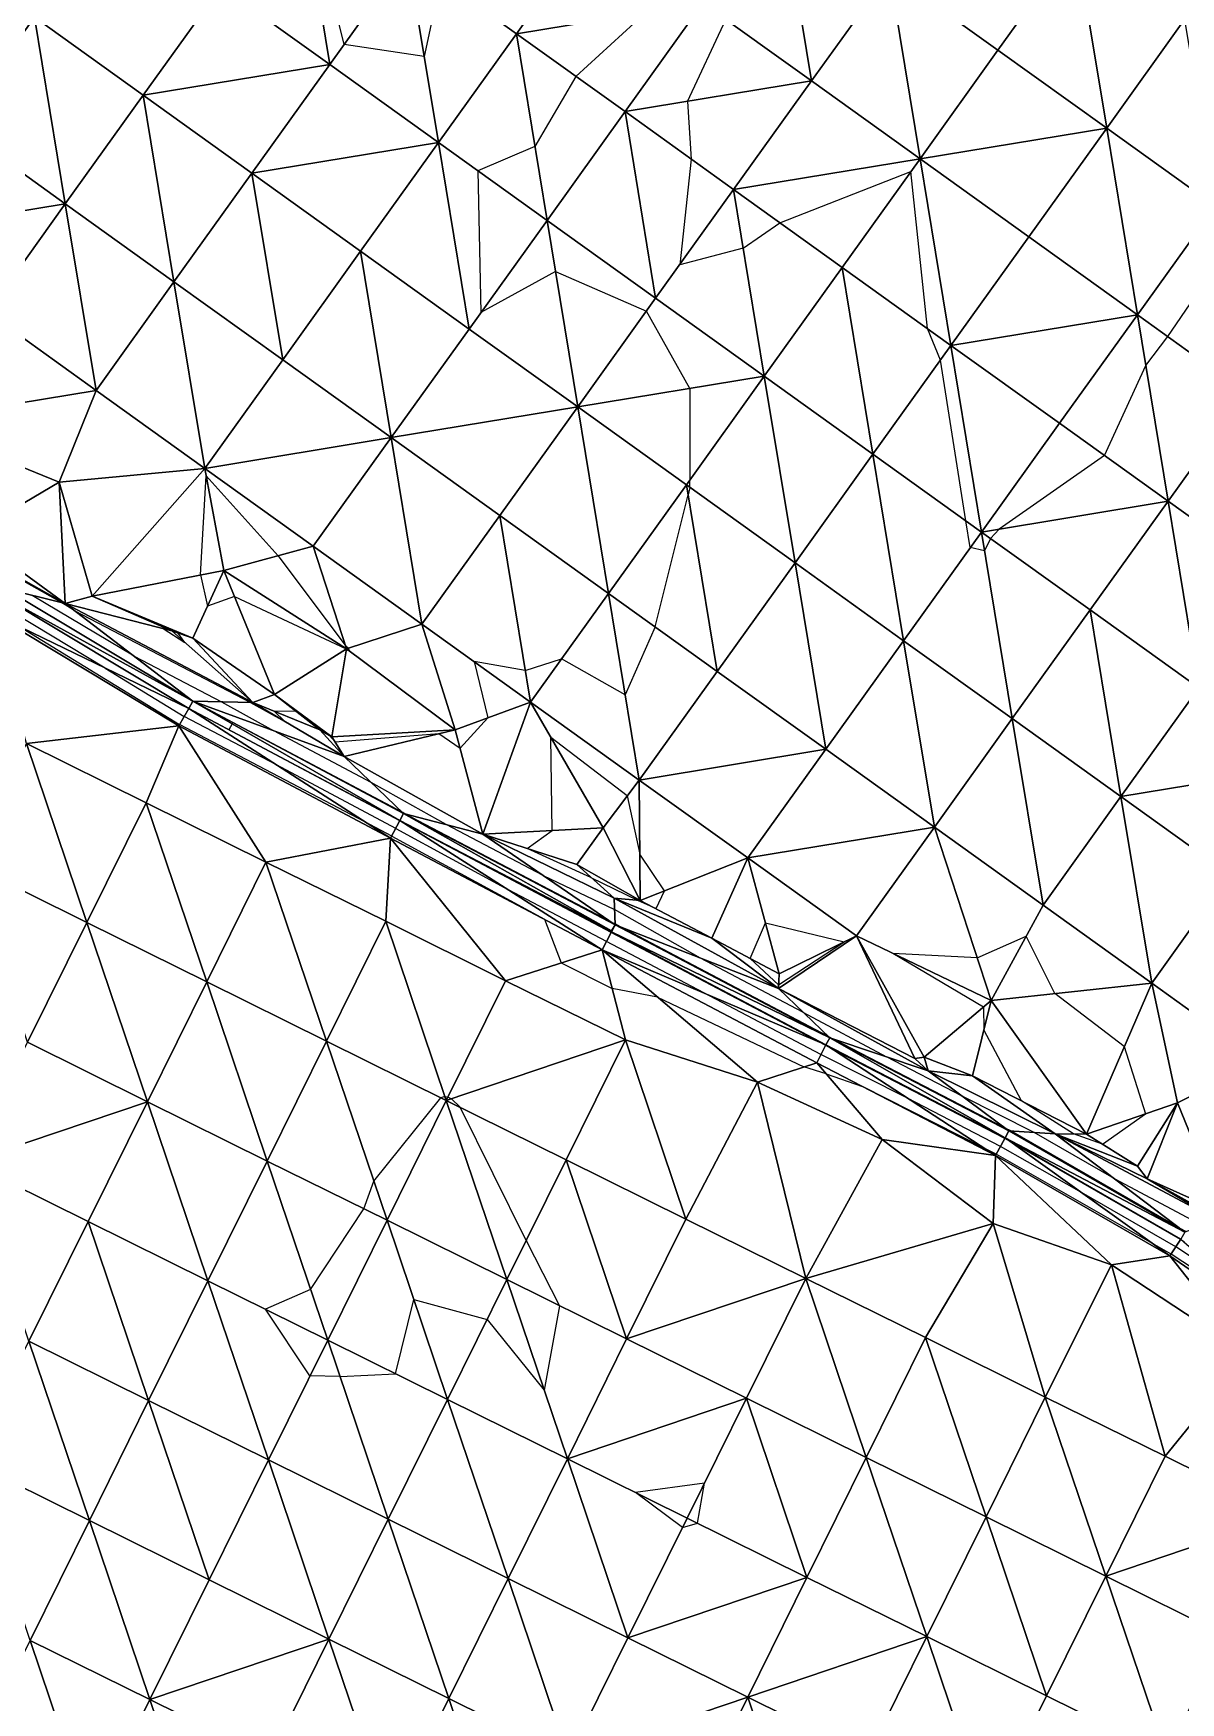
# Model space of a CAD drawing. Extents: x 452550 to 453808, y 451368 to 453069.
# Drawn here: x 453145.1 to 453230.9, y 452312.4 to 452437.3 of the extents above; entities that cross this region are included whole.
import ezdxf

# ---------------------------------------------------------------- set-up
doc = ezdxf.new("R2010")
doc.units = 0
doc.header["$LTSCALE"] = 0.35
doc.header["$MEASUREMENT"] = 0
doc.linetypes.add('DASHED', pattern=[5442.857143, 3628.571429, -1814.285714])
doc.layers.add('Default', color=42, linetype='Continuous', lineweight=25)
doc.layers.add('FPS_Contours-Minor', color=40, linetype='DASHED', lineweight=25)

msp = doc.modelspace()

# ---------------------------------------------------------------- linework, layer by layer
at = {"layer": 'Default', "color": 8, "linetype": 'Continuous', "lineweight": 25}
for points in [[(453167.25, 452434.96, 14), (453159.12, 452440.78, 14.01), (453164.95, 452448.91, 14)], [(453173.07, 452443.08, 13.99), (453167.25, 452434.96, 14), (453164.95, 452448.91, 14)], [(453203.28, 452433.73, 14.05), (453195.15, 452439.55, 13.99), (453200.98, 452447.68, 14.01)], [(453209.11, 452441.85, 14.07), (453203.28, 452433.73, 14.05), (453200.98, 452447.68, 14.01)], [(453181.2, 452437.25, 14.03), (453173.07, 452443.08, 13.99), (453187.03, 452445.38, 14.04)], [(453195.15, 452439.55, 13.99), (453181.2, 452437.25, 14.03), (453187.03, 452445.38, 14.04)], [(453145.16, 452438.49, 14.01), (453139.34, 452430.36, 14.02), (453137.04, 452444.31, 14.02)], [(453217.23, 452436.02, 14), (453209.11, 452441.85, 14.07), (453223.06, 452444.15, 14.03)], [(453225.36, 452430.2, 14.02), (453217.23, 452436.02, 14), (453223.06, 452444.15, 14.03)], [(453231.19, 452438.32, 14.02), (453225.36, 452430.2, 14.02), (453223.06, 452444.15, 14.03)], [(453175.37, 452429.13, 14.01), (453167.25, 452434.96, 14), (453173.07, 452443.08, 13.99)], [(453181.2, 452437.25, 14.03), (453175.37, 452429.13, 14.01), (453173.07, 452443.08, 13.99)], [(453211.41, 452427.9, 14), (453203.28, 452433.73, 14.05), (453209.11, 452441.85, 14.07)], [(453217.23, 452436.02, 14), (453211.41, 452427.9, 14), (453209.11, 452441.85, 14.07)], [(453153.29, 452432.66, 14.02), (453145.16, 452438.49, 14.01), (453159.12, 452440.78, 14.01)], [(453167.25, 452434.96, 14), (453153.29, 452432.66, 14.02), (453159.12, 452440.78, 14.01)], [(453189.33, 452431.43, 13.97), (453181.2, 452437.25, 14.03), (453195.15, 452439.55, 13.99)], [(453203.28, 452433.73, 14.05), (453189.33, 452431.43, 13.97), (453195.15, 452439.55, 13.99)], [(453147.46, 452424.53, 14.04), (453139.34, 452430.36, 14.02), (453145.16, 452438.49, 14.01)], [(453153.29, 452432.66, 14.02), (453147.46, 452424.53, 14.04), (453145.16, 452438.49, 14.01)], [(453233.49, 452424.37, 14.02), (453225.36, 452430.2, 14.02), (453231.19, 452438.32, 14.02)], [(453183.5, 452423.3, 13.98), (453175.37, 452429.13, 14.01), (453181.2, 452437.25, 14.03)], [(453189.33, 452431.43, 13.97), (453183.5, 452423.3, 13.98), (453181.2, 452437.25, 14.03)], [(453225.36, 452430.2, 14.02), (453211.41, 452427.9, 14), (453217.23, 452436.02, 14)], [(453161.42, 452426.83, 14.03), (453153.29, 452432.66, 14.02), (453167.25, 452434.96, 14)], [(453175.37, 452429.13, 14.01), (453161.42, 452426.83, 14.03), (453167.25, 452434.96, 14)], [(453155.59, 452418.7, 14.06), (453147.46, 452424.53, 14.04), (453153.29, 452432.66, 14.02)], [(453161.42, 452426.83, 14.03), (453155.59, 452418.7, 14.06), (453153.29, 452432.66, 14.02)], [(453197.45, 452425.6, 14.02), (453189.33, 452431.43, 13.97), (453203.28, 452433.73, 14.05)], [(453211.41, 452427.9, 14), (453197.45, 452425.6, 14.02), (453203.28, 452433.73, 14.05)], [(453191.62, 452417.47, 13.99), (453183.5, 452423.3, 13.98), (453189.33, 452431.43, 13.97)], [(453197.45, 452425.6, 14.02), (453191.62, 452417.47, 13.99), (453189.33, 452431.43, 13.97)], [(453147.46, 452424.53, 14.04), (453133.51, 452422.23, 14.02), (453139.34, 452430.36, 14.02)], [(453219.53, 452422.07, 14.02), (453211.41, 452427.9, 14), (453225.36, 452430.2, 14.02)], [(453227.66, 452416.24, 14.03), (453219.53, 452422.07, 14.02), (453225.36, 452430.2, 14.02)], [(453233.49, 452424.37, 14.02), (453227.66, 452416.24, 14.03), (453225.36, 452430.2, 14.02)], [(453169.54, 452421, 14.05), (453161.42, 452426.83, 14.03), (453175.37, 452429.13, 14.01)], [(453177.67, 452415.17, 14), (453169.54, 452421, 14.05), (453175.37, 452429.13, 14.01)], [(453183.5, 452423.3, 13.98), (453177.67, 452415.17, 14), (453175.37, 452429.13, 14.01)], [(453205.58, 452419.77, 13.98), (453197.45, 452425.6, 14.02), (453211.41, 452427.9, 14)], [(453213.7, 452413.94, 14.01), (453205.58, 452419.77, 13.98), (453211.41, 452427.9, 14)], [(453219.53, 452422.07, 14.02), (453213.7, 452413.94, 14.01), (453211.41, 452427.9, 14)], [(453163.72, 452412.88, 14.04), (453155.59, 452418.7, 14.06), (453161.42, 452426.83, 14.03)], [(453169.54, 452421, 14.05), (453163.72, 452412.88, 14.04), (453161.42, 452426.83, 14.03)], [(453199.75, 452411.64, 13.96), (453191.62, 452417.47, 13.99), (453197.45, 452425.6, 14.02)], [(453205.58, 452419.77, 13.98), (453199.75, 452411.64, 13.96), (453197.45, 452425.6, 14.02)], [(453141.64, 452416.41, 14.06), (453133.51, 452422.23, 14.02), (453147.46, 452424.53, 14.04)], [(453149.76, 452410.58, 14.04), (453141.64, 452416.41, 14.06), (453147.46, 452424.53, 14.04)], [(453155.59, 452418.7, 14.06), (453149.76, 452410.58, 14.04), (453147.46, 452424.53, 14.04)], [(453235.78, 452410.41, 13.93), (453227.66, 452416.24, 14.03), (453233.49, 452424.37, 14.02)], [(453185.8, 452409.35, 14.06), (453177.67, 452415.17, 14), (453183.5, 452423.3, 13.98)], [(453191.62, 452417.47, 13.99), (453185.8, 452409.35, 14.06), (453183.5, 452423.3, 13.98)], [(453227.66, 452416.24, 14.03), (453213.7, 452413.94, 14.01), (453219.53, 452422.07, 14.02)], [(453171.84, 452407.05, 14.01), (453163.72, 452412.88, 14.04), (453169.54, 452421, 14.05)], [(453177.67, 452415.17, 14), (453171.84, 452407.05, 14.01), (453169.54, 452421, 14.05)], [(453207.88, 452405.82, 13.96), (453199.75, 452411.64, 13.96), (453205.58, 452419.77, 13.98)], [(453213.7, 452413.94, 14.01), (453207.88, 452405.82, 13.96), (453205.58, 452419.77, 13.98)], [(453157.89, 452404.75, 14), (453149.76, 452410.58, 14.04), (453155.59, 452418.7, 14.06)], [(453163.72, 452412.88, 14.04), (453157.89, 452404.75, 14), (453155.59, 452418.7, 14.06)], [(453149.76, 452410.58, 14.04), (453135.81, 452408.28, 14.09), (453141.64, 452416.41, 14.06)], [(453199.75, 452411.64, 13.96), (453185.8, 452409.35, 14.06), (453191.62, 452417.47, 13.99)], [(453185.8, 452409.35, 14.06), (453171.84, 452407.05, 14.01), (453177.67, 452415.17, 14)], [(453221.83, 452408.12, 14.05), (453213.7, 452413.94, 14.01), (453227.66, 452416.24, 14.03)], [(453229.96, 452402.29, 13.93), (453221.83, 452408.12, 14.05), (453227.66, 452416.24, 14.03)], [(453235.78, 452410.41, 13.93), (453229.96, 452402.29, 13.93), (453227.66, 452416.24, 14.03)], [(453216, 452399.99, 14.01), (453207.88, 452405.82, 13.96), (453213.7, 452413.94, 14.01)], [(453221.83, 452408.12, 14.05), (453216, 452399.99, 14.01), (453213.7, 452413.94, 14.01)], [(453171.84, 452407.05, 14.01), (453157.89, 452404.75, 14), (453163.72, 452412.88, 14.04)], [(453193.92, 452403.52, 14), (453185.8, 452409.35, 14.06), (453199.75, 452411.64, 13.96)], [(453202.05, 452397.69, 13.94), (453193.92, 452403.52, 14), (453199.75, 452411.64, 13.96)], [(453207.88, 452405.82, 13.96), (453202.05, 452397.69, 13.94), (453199.75, 452411.64, 13.96)], [(453146.99, 452403.73, 14.03), (453135.81, 452408.28, 14.09), (453149.76, 452410.58, 14.04)], [(453146.99, 452403.73, 14.03), (453149.76, 452410.58, 14.04), (453157.89, 452404.75, 14)], [(453238.08, 452396.46, 13.92), (453229.96, 452402.29, 13.93), (453235.78, 452410.41, 13.93)], [(453179.97, 452401.22, 14.08), (453171.84, 452407.05, 14.01), (453185.8, 452409.35, 14.06)], [(453188.09, 452395.39, 14.02), (453179.97, 452401.22, 14.08), (453185.8, 452409.35, 14.06)], [(453193.92, 452403.52, 14), (453188.09, 452395.39, 14.02), (453185.8, 452409.35, 14.06)], [(453146.99, 452403.73, 14.03), (453140.36, 452399.81, 14.06), (453135.81, 452408.28, 14.09)], [(453229.96, 452402.29, 13.93), (453216, 452399.99, 14.01), (453221.83, 452408.12, 14.05)], [(453166.01, 452398.92, 14.01), (453157.89, 452404.75, 14), (453171.84, 452407.05, 14.01)], [(453174.14, 452393.09, 14.01), (453166.01, 452398.92, 14.01), (453171.84, 452407.05, 14.01)], [(453179.97, 452401.22, 14.08), (453174.14, 452393.09, 14.01), (453171.84, 452407.05, 14.01)], [(453210.17, 452391.86, 13.96), (453202.05, 452397.69, 13.94), (453207.88, 452405.82, 13.96)], [(453216, 452399.99, 14.01), (453210.17, 452391.86, 13.96), (453207.88, 452405.82, 13.96)], [(453146.99, 452403.73, 14.03), (453157.89, 452404.75, 14), (453149.48, 452395.18, 14.1)], [(453159.31, 452397.12, 13.98), (453149.48, 452395.18, 14.1), (453157.89, 452404.75, 14)], [(453159.31, 452397.12, 13.98), (453157.89, 452404.75, 14), (453166.01, 452398.92, 14.01)], [(453146.99, 452403.73, 14.03), (453147.46, 452394.64, 14.08), (453140.36, 452399.81, 14.06)], [(453146.99, 452403.73, 14.03), (453149.48, 452395.18, 14.1), (453147.46, 452394.64, 14.08)], [(453196.22, 452389.56, 13.97), (453188.09, 452395.39, 14.02), (453193.92, 452403.52, 14)], [(453202.05, 452397.69, 13.94), (453196.22, 452389.56, 13.97), (453193.92, 452403.52, 14)], [(453224.13, 452394.16, 13.92), (453216, 452399.99, 14.01), (453229.96, 452402.29, 13.93)], [(453232.25, 452388.33, 13.92), (453224.13, 452394.16, 13.92), (453229.96, 452402.29, 13.93)], [(453238.08, 452396.46, 13.92), (453232.25, 452388.33, 13.92), (453229.96, 452402.29, 13.93)], [(453142.93, 452395.76, 13.02), (453136.5, 452400.8, 14.05), (453147.46, 452394.64, 14.08)], [(453136.5, 452400.8, 14.05), (453140.36, 452399.81, 14.06), (453147.46, 452394.64, 14.08)], [(453182.27, 452387.27, 13.98), (453174.14, 452393.09, 14.01), (453179.97, 452401.22, 14.08)], [(453188.09, 452395.39, 14.02), (453182.27, 452387.27, 13.98), (453179.97, 452401.22, 14.08)], [(453159.31, 452397.12, 13.98), (453166.01, 452398.92, 14.01), (453168.5, 452391.26, 14)], [(453168.5, 452391.26, 14), (453166.01, 452398.92, 14.01), (453174.14, 452393.09, 14.01)], [(453218.3, 452386.03, 13.94), (453210.17, 452391.86, 13.96), (453216, 452399.99, 14.01)], [(453224.13, 452394.16, 13.92), (453218.3, 452386.03, 13.94), (453216, 452399.99, 14.01)], [(453204.35, 452383.74, 13.95), (453196.22, 452389.56, 13.97), (453202.05, 452397.69, 13.94)], [(453210.17, 452391.86, 13.96), (453204.35, 452383.74, 13.95), (453202.05, 452397.69, 13.94)], [(453159.31, 452397.12, 13.98), (453157, 452392.06, 14.02), (453149.48, 452395.18, 14.1)], [(453159.31, 452397.12, 13.98), (453163.11, 452387.84, 14.08), (453157, 452392.06, 14.02)], [(453159.31, 452397.12, 13.98), (453168.5, 452391.26, 14), (453163.11, 452387.84, 14.08)], [(453156.69, 452386.8, 13), (453141.88, 452393.94, 14.18), (453142.63, 452395.24, 13.02)], [(453142.63, 452395.24, 13.02), (453142.93, 452395.76, 13.02), (453156.99, 452387.33, 13)], [(453156.99, 452387.33, 13), (453156.69, 452386.8, 13), (453142.63, 452395.24, 13.02)], [(453142.93, 452395.76, 13.02), (453147.46, 452394.64, 14.08), (453156.99, 452387.33, 13)], [(453147.46, 452394.64, 14.08), (453149.48, 452395.18, 14.1), (453155.43, 452392.59, 13.99)], [(453157, 452392.06, 14.02), (453155.43, 452392.59, 13.99), (453149.48, 452395.18, 14.1)], [(453190.39, 452381.44, 13.98), (453182.27, 452387.27, 13.98), (453188.09, 452395.39, 14.02)], [(453196.22, 452389.56, 13.97), (453190.39, 452381.44, 13.98), (453188.09, 452395.39, 14.02)], [(453144.55, 452384.18, 14.21), (453141.88, 452393.94, 14.18), (453155.95, 452385.5, 14.08)], [(453156.69, 452386.8, 13), (453155.95, 452385.5, 14.08), (453141.88, 452393.94, 14.18)], [(453156.99, 452387.33, 13), (453147.46, 452394.64, 14.08), (453161.48, 452387.23, 14.04)], [(453147.46, 452394.64, 14.08), (453155.43, 452392.59, 13.99), (453161.48, 452387.23, 14.04)], [(453226.43, 452380.21, 13.95), (453218.3, 452386.03, 13.94), (453224.13, 452394.16, 13.92)], [(453232.25, 452388.33, 13.92), (453226.43, 452380.21, 13.95), (453224.13, 452394.16, 13.92)], [(453155.43, 452392.59, 13.99), (453157, 452392.06, 14.02), (453161.48, 452387.23, 14.04)], [(453168.5, 452391.26, 14), (453174.14, 452393.09, 14.01), (453176.62, 452385.2, 14.01)], [(453176.62, 452385.2, 14.01), (453174.14, 452393.09, 14.01), (453182.27, 452387.27, 13.98)], [(453163.11, 452387.84, 14.08), (453161.48, 452387.23, 14.04), (453157, 452392.06, 14.02)], [(453212.47, 452377.91, 13.95), (453204.35, 452383.74, 13.95), (453210.17, 452391.86, 13.96)], [(453218.3, 452386.03, 13.94), (453212.47, 452377.91, 13.95), (453210.17, 452391.86, 13.96)], [(453168.5, 452391.26, 14), (453167.41, 452384.68, 14.02), (453163.11, 452387.84, 14.08)], [(453168.5, 452391.26, 14), (453176.62, 452385.2, 14.01), (453167.41, 452384.68, 14.02)], [(453204.35, 452383.74, 13.95), (453190.39, 452381.44, 13.98), (453196.22, 452389.56, 13.97)], [(453166.5, 452385.2, 13.92), (453161.48, 452387.23, 14.04), (453163.11, 452387.84, 14.08)], [(453167.41, 452384.68, 14.02), (453166.5, 452385.2, 13.92), (453163.11, 452387.84, 14.08)], [(453240.38, 452382.51, 13.93), (453226.43, 452380.21, 13.95), (453232.25, 452388.33, 13.92)], [(453171.79, 452377.08, 14.15), (453155.95, 452385.5, 14.08), (453156.69, 452386.8, 13)], [(453172.49, 452378.4, 12.99), (453156.69, 452386.8, 13), (453156.99, 452387.33, 13)], [(453172.49, 452378.4, 12.99), (453171.79, 452377.08, 14.15), (453156.69, 452386.8, 13)], [(453156.99, 452387.33, 13), (453161.48, 452387.23, 14.04), (453168.33, 452383.2, 13.93)], [(453172.49, 452378.4, 12.99), (453156.99, 452387.33, 13), (453172.77, 452378.93, 12.99)], [(453156.99, 452387.33, 13), (453168.33, 452383.2, 13.93), (453172.77, 452378.93, 12.99)], [(453161.48, 452387.23, 14.04), (453166.5, 452385.2, 13.92), (453168.33, 452383.2, 13.93)], [(453176.62, 452385.2, 14.01), (453182.27, 452387.27, 13.98), (453178.7, 452377.4, 13.94)], [(453187.69, 452377.86, 14.04), (453178.7, 452377.4, 13.94), (453182.27, 452387.27, 13.98)], [(453187.69, 452377.86, 14.04), (453182.27, 452387.27, 13.98), (453190.39, 452381.44, 13.98)], [(453153.51, 452379.74, 14.23), (453144.55, 452384.18, 14.21), (453155.95, 452385.5, 14.08)], [(453162.47, 452375.3, 14.2), (453153.51, 452379.74, 14.23), (453155.95, 452385.5, 14.08)], [(453162.47, 452375.3, 14.2), (453155.95, 452385.5, 14.08), (453171.79, 452377.08, 14.15)], [(453168.33, 452383.2, 13.93), (453166.5, 452385.2, 13.92), (453167.41, 452384.68, 14.02)], [(453176.62, 452385.2, 14.01), (453168.33, 452383.2, 13.93), (453167.41, 452384.68, 14.02)], [(453176.62, 452385.2, 14.01), (453178.7, 452377.4, 13.94), (453168.33, 452383.2, 13.93)], [(453220.6, 452372.08, 13.99), (453212.47, 452377.91, 13.95), (453218.3, 452386.03, 13.94)], [(453226.43, 452380.21, 13.95), (453220.6, 452372.08, 13.99), (453218.3, 452386.03, 13.94)], [(453149.08, 452370.78, 14.14), (453140.11, 452375.21, 14.15), (453144.55, 452384.18, 14.21)], [(453153.51, 452379.74, 14.23), (453149.08, 452370.78, 14.14), (453144.55, 452384.18, 14.21)], [(453172.77, 452378.93, 12.99), (453168.33, 452383.2, 13.93), (453178.7, 452377.4, 13.94)], [(453198.52, 452375.61, 13.96), (453190.39, 452381.44, 13.98), (453204.35, 452383.74, 13.95)], [(453212.47, 452377.91, 13.95), (453198.52, 452375.61, 13.96), (453204.35, 452383.74, 13.95)], [(453187.69, 452377.86, 14.04), (453190.39, 452381.44, 13.98), (453190.47, 452372.44, 14.01)], [(453190.39, 452381.44, 13.98), (453198.52, 452375.61, 13.96), (453190.47, 452372.44, 14.01)], [(453234.55, 452374.38, 13.93), (453226.43, 452380.21, 13.95), (453240.38, 452382.51, 13.93)], [(453228.73, 452366.25, 13.97), (453220.6, 452372.08, 13.99), (453226.43, 452380.21, 13.95)], [(453234.55, 452374.38, 13.93), (453228.73, 452366.25, 13.97), (453226.43, 452380.21, 13.95)], [(453158.04, 452366.34, 14.11), (453149.08, 452370.78, 14.14), (453153.51, 452379.74, 14.23)], [(453162.47, 452375.3, 14.2), (453158.04, 452366.34, 14.11), (453153.51, 452379.74, 14.23)], [(453188.31, 452370.17, 12.97), (453172.49, 452378.4, 12.99), (453172.77, 452378.93, 12.99)], [(453172.77, 452378.93, 12.99), (453178.7, 452377.4, 13.94), (453188.6, 452370.61, 12.97)], [(453188.31, 452370.17, 12.97), (453172.77, 452378.93, 12.99), (453188.6, 452370.61, 12.97)], [(453187.63, 452368.75, 13.95), (453171.79, 452377.08, 14.15), (453172.49, 452378.4, 12.99)], [(453187.63, 452368.75, 13.95), (453172.49, 452378.4, 12.99), (453188.32, 452370.08, 12.97)], [(453172.49, 452378.4, 12.99), (453188.31, 452370.17, 12.97), (453188.32, 452370.08, 12.97)], [(453187.69, 452377.86, 14.04), (453185.72, 452375.11, 14.06), (453178.7, 452377.4, 13.94)], [(453187.69, 452377.86, 14.04), (453190.47, 452372.44, 14.01), (453185.72, 452375.11, 14.06)], [(453206.64, 452369.78, 13.99), (453198.52, 452375.61, 13.96), (453212.47, 452377.91, 13.95)], [(453216.72, 452364.94, 14.02), (453206.64, 452369.78, 13.99), (453212.47, 452377.91, 13.95)], [(453216.72, 452364.94, 14.02), (453212.47, 452377.91, 13.95), (453220.6, 452372.08, 13.99)], [(453171.44, 452370.87, 14.1), (453162.47, 452375.3, 14.2), (453171.79, 452377.08, 14.15)], [(453180.4, 452366.43, 14.07), (453171.44, 452370.87, 14.1), (453171.79, 452377.08, 14.15)], [(453180.4, 452366.43, 14.07), (453171.79, 452377.08, 14.15), (453187.63, 452368.75, 13.95)], [(453178.7, 452377.4, 13.94), (453188.51, 452372.59, 13.9), (453188.6, 452370.61, 12.97)], [(453178.7, 452377.4, 13.94), (453185.72, 452375.11, 14.06), (453188.51, 452372.59, 13.9)], [(453149.08, 452370.78, 14.14), (453144.64, 452361.82, 14.14), (453140.11, 452375.21, 14.15)], [(453167, 452361.91, 14.05), (453158.04, 452366.34, 14.11), (453162.47, 452375.3, 14.2)], [(453171.44, 452370.87, 14.1), (453167, 452361.91, 14.05), (453162.47, 452375.3, 14.2)], [(453190.47, 452372.44, 14.01), (453188.51, 452372.59, 13.9), (453185.72, 452375.11, 14.06)], [(453198.52, 452375.61, 13.96), (453195.82, 452369.61, 13.96), (453190.47, 452372.44, 14.01)], [(453198.52, 452375.61, 13.96), (453200.86, 452366.95, 14.03), (453195.82, 452369.61, 13.96)], [(453198.52, 452375.61, 13.96), (453206.64, 452369.78, 13.99), (453200.86, 452366.95, 14.03)], [(453236.85, 452360.42, 13.98), (453228.73, 452366.25, 13.97), (453234.55, 452374.38, 13.93)], [(453188.6, 452370.61, 12.97), (453188.51, 452372.59, 13.9), (453200.81, 452365.84, 13.99)], [(453188.51, 452372.59, 13.9), (453190.47, 452372.44, 14.01), (453195.82, 452369.61, 13.96)], [(453188.51, 452372.59, 13.9), (453195.82, 452369.61, 13.96), (453200.81, 452365.84, 13.99)], [(453216.72, 452364.94, 14.02), (453220.6, 452372.08, 13.99), (453228.73, 452366.25, 13.97)], [(453153.6, 452357.38, 14.1), (453144.64, 452361.82, 14.14), (453149.08, 452370.78, 14.14)], [(453158.04, 452366.34, 14.11), (453153.6, 452357.38, 14.1), (453149.08, 452370.78, 14.14)], [(453175.96, 452357.47, 14), (453167, 452361.91, 14.05), (453171.44, 452370.87, 14.1)], [(453180.4, 452366.43, 14.07), (453175.96, 452357.47, 14), (453171.44, 452370.87, 14.1)], [(453188.31, 452370.17, 12.97), (453188.6, 452370.61, 12.97), (453188.32, 452370.08, 12.97)], [(453188.32, 452370.08, 12.97), (453188.6, 452370.61, 12.97), (453204.64, 452362.15, 12.97)], [(453188.6, 452370.61, 12.97), (453200.81, 452365.84, 13.99), (453204.64, 452362.15, 12.97)], [(453204.36, 452361.62, 12.97), (453187.63, 452368.75, 13.95), (453188.32, 452370.08, 12.97)], [(453204.64, 452362.15, 12.97), (453204.36, 452361.62, 12.97), (453188.32, 452370.08, 12.97)], [(453200.86, 452366.95, 14.03), (453200.81, 452365.84, 13.99), (453195.82, 452369.61, 13.96)], [(453206.64, 452369.78, 13.99), (453200.81, 452365.84, 13.99), (453200.86, 452366.95, 14.03)], [(453200.81, 452365.84, 13.99), (453206.64, 452369.78, 13.99), (453211.02, 452360.61, 13.84)], [(453216.72, 452364.94, 14.02), (453211.72, 452360.72, 13.87), (453206.64, 452369.78, 13.99)], [(453206.64, 452369.78, 13.99), (453211.72, 452360.72, 13.87), (453211.02, 452360.61, 13.84)], [(453189.36, 452362, 14.07), (453180.4, 452366.43, 14.07), (453187.63, 452368.75, 13.95)], [(453199.23, 452358.83, 14.1), (453187.63, 452368.75, 13.95), (453203.67, 452360.29, 13.97)], [(453199.23, 452358.83, 14.1), (453189.36, 452362, 14.07), (453187.63, 452368.75, 13.95)], [(453204.36, 452361.62, 12.97), (453203.67, 452360.29, 13.97), (453187.63, 452368.75, 13.95)], [(453189.36, 452362, 14.07), (453175.96, 452357.47, 14), (453180.4, 452366.43, 14.07)], [(453162.56, 452352.94, 14.05), (453153.6, 452357.38, 14.1), (453158.04, 452366.34, 14.11)], [(453167, 452361.91, 14.05), (453162.56, 452352.94, 14.05), (453158.04, 452366.34, 14.11)], [(453204.64, 452362.15, 12.97), (453200.81, 452365.84, 13.99), (453212, 452359.69, 13.89)], [(453200.81, 452365.84, 13.99), (453211.02, 452360.61, 13.84), (453212, 452359.69, 13.89)], [(453216.72, 452364.94, 14.02), (453228.73, 452366.25, 13.97), (453223.84, 452354.96, 14.04)], [(453230.67, 452357.3, 13.98), (453223.84, 452354.96, 14.04), (453228.73, 452366.25, 13.97)], [(453230.67, 452357.3, 13.98), (453228.73, 452366.25, 13.97), (453236.85, 452360.42, 13.98)], [(453216.72, 452364.94, 14.02), (453215.33, 452359.32, 13.97), (453211.72, 452360.72, 13.87)], [(453216.72, 452364.94, 14.02), (453223.84, 452354.96, 14.04), (453215.33, 452359.32, 13.97)], [(453153.6, 452357.38, 14.1), (453140.2, 452352.85, 14.11), (453144.64, 452361.82, 14.14)], [(453171.53, 452348.51, 13.99), (453162.56, 452352.94, 14.05), (453167, 452361.91, 14.05)], [(453175.96, 452357.47, 14), (453171.53, 452348.51, 13.99), (453167, 452361.91, 14.05)], [(453184.93, 452353.03, 14.02), (453175.96, 452357.47, 14), (453189.36, 452362, 14.07)], [(453193.89, 452348.6, 14.04), (453184.93, 452353.03, 14.02), (453189.36, 452362, 14.07)], [(453193.89, 452348.6, 14.04), (453189.36, 452362, 14.07), (453199.23, 452358.83, 14.1)], [(453217.04, 452353.36, 14.08), (453203.67, 452360.29, 13.97), (453204.36, 452361.62, 12.97)], [(453217.76, 452354.67, 12.96), (453204.36, 452361.62, 12.97), (453204.64, 452362.15, 12.97)], [(453217.76, 452354.67, 12.96), (453217.04, 452353.36, 14.08), (453204.36, 452361.62, 12.97)], [(453204.64, 452362.15, 12.97), (453212, 452359.69, 13.89), (453218.05, 452355.2, 12.96)], [(453217.76, 452354.67, 12.96), (453204.64, 452362.15, 12.97), (453218.05, 452355.2, 12.96)], [(453208.56, 452354.56, 14.16), (453199.23, 452358.83, 14.1), (453203.67, 452360.29, 13.97)], [(453208.56, 452354.56, 14.16), (453203.67, 452360.29, 13.97), (453217.04, 452353.36, 14.08)], [(453211.72, 452360.72, 13.87), (453212, 452359.69, 13.89), (453211.02, 452360.61, 13.84)], [(453215.33, 452359.32, 13.97), (453212, 452359.69, 13.89), (453211.72, 452360.72, 13.87)], [(453230.67, 452357.3, 13.98), (453236.85, 452360.42, 13.98), (453234, 452349.08, 13.98)], [(453218.05, 452355.2, 12.96), (453212, 452359.69, 13.89), (453221.51, 452354.98, 13.95)], [(453212, 452359.69, 13.89), (453215.33, 452359.32, 13.97), (453221.51, 452354.98, 13.95)], [(453223.84, 452354.96, 14.04), (453221.51, 452354.98, 13.95), (453215.33, 452359.32, 13.97)], [(453202.85, 452344.16, 14.04), (453193.89, 452348.6, 14.04), (453199.23, 452358.83, 14.1)], [(453202.85, 452344.16, 14.04), (453199.23, 452358.83, 14.1), (453208.56, 452354.56, 14.16)], [(453149.17, 452348.42, 14.07), (453140.2, 452352.85, 14.11), (453153.6, 452357.38, 14.1)], [(453158.13, 452343.98, 14.02), (453149.17, 452348.42, 14.07), (453153.6, 452357.38, 14.1)], [(453162.56, 452352.94, 14.05), (453158.13, 452343.98, 14.02), (453153.6, 452357.38, 14.1)], [(453180.49, 452344.07, 13.99), (453171.53, 452348.51, 13.99), (453175.96, 452357.47, 14)], [(453184.93, 452353.03, 14.02), (453180.49, 452344.07, 13.99), (453175.96, 452357.47, 14)], [(453230.67, 452357.3, 13.98), (453227.67, 452352.55, 13.92), (453223.84, 452354.96, 14.04)], [(453230.67, 452357.3, 13.98), (453228.4, 452351.62, 13.87), (453227.67, 452352.55, 13.92)], [(453230.67, 452357.3, 13.98), (453234, 452349.08, 13.98), (453228.4, 452351.62, 13.87)], [(453217.76, 452354.67, 12.96), (453218.05, 452355.2, 12.96), (453231.2, 452347.62, 12.96)], [(453218.05, 452355.2, 12.96), (453221.51, 452354.98, 13.95), (453231.2, 452347.62, 12.96)], [(453202.85, 452344.16, 14.04), (453208.56, 452354.56, 14.16), (453216.88, 452348.26, 14.16)], [(453216.88, 452348.26, 14.16), (453208.56, 452354.56, 14.16), (453217.04, 452353.36, 14.08)], [(453230.09, 452345.84, 14.12), (453217.04, 452353.36, 14.08), (453217.76, 452354.67, 12.96)], [(453231.2, 452347.62, 12.96), (453230.91, 452347.1, 12.96), (453217.76, 452354.67, 12.96)], [(453230.91, 452347.1, 12.96), (453230.09, 452345.84, 14.12), (453217.76, 452354.67, 12.96)], [(453221.51, 452354.98, 13.95), (453228.4, 452351.62, 13.87), (453233.62, 452348.53, 13.94)], [(453231.2, 452347.62, 12.96), (453221.51, 452354.98, 13.95), (453233.62, 452348.53, 13.94)], [(453221.51, 452354.98, 13.95), (453223.84, 452354.96, 14.04), (453227.67, 452352.55, 13.92)], [(453221.51, 452354.98, 13.95), (453227.67, 452352.55, 13.92), (453228.4, 452351.62, 13.87)], [(453149.17, 452348.42, 14.07), (453144.73, 452339.46, 14.06), (453140.2, 452352.85, 14.11)], [(453167.09, 452339.55, 13.98), (453158.13, 452343.98, 14.02), (453162.56, 452352.94, 14.05)], [(453171.53, 452348.51, 13.99), (453167.09, 452339.55, 13.98), (453162.56, 452352.94, 14.05)], [(453189.45, 452339.64, 14.01), (453180.49, 452344.07, 13.99), (453184.93, 452353.03, 14.02)], [(453193.89, 452348.6, 14.04), (453189.45, 452339.64, 14.01), (453184.93, 452353.03, 14.02)], [(453225.71, 452345.18, 14.14), (453216.88, 452348.26, 14.16), (453217.04, 452353.36, 14.08)], [(453225.71, 452345.18, 14.14), (453217.04, 452353.36, 14.08), (453230.09, 452345.84, 14.12)], [(453234, 452349.08, 13.98), (453233.53, 452348.77, 14.02), (453228.4, 452351.62, 13.87)], [(453228.4, 452351.62, 13.87), (453233.53, 452348.77, 14.02), (453233.62, 452348.53, 13.94)], [(453153.69, 452335.02, 14.04), (453144.73, 452339.46, 14.06), (453149.17, 452348.42, 14.07)], [(453158.13, 452343.98, 14.02), (453153.69, 452335.02, 14.04), (453149.17, 452348.42, 14.07)], [(453176.05, 452335.11, 14.02), (453167.09, 452339.55, 13.98), (453171.53, 452348.51, 13.99)], [(453180.49, 452344.07, 13.99), (453176.05, 452335.11, 14.02), (453171.53, 452348.51, 13.99)], [(453202.85, 452344.16, 14.04), (453189.45, 452339.64, 14.01), (453193.89, 452348.6, 14.04)], [(453211.81, 452339.73, 14.07), (453202.85, 452344.16, 14.04), (453216.88, 452348.26, 14.16)], [(453220.77, 452335.29, 14.13), (453211.81, 452339.73, 14.07), (453216.88, 452348.26, 14.16)], [(453220.77, 452335.29, 14.13), (453216.88, 452348.26, 14.16), (453225.71, 452345.18, 14.14)], [(453240.37, 452338.77, 14.32), (453230.09, 452345.84, 14.12), (453230.91, 452347.1, 12.96)], [(453229.74, 452330.86, 14.19), (453220.77, 452335.29, 14.13), (453225.71, 452345.18, 14.14)], [(453235.92, 452338.46, 14.26), (453225.71, 452345.18, 14.14), (453230.09, 452345.84, 14.12)], [(453229.74, 452330.86, 14.19), (453225.71, 452345.18, 14.14), (453235.92, 452338.46, 14.26)], [(453235.92, 452338.46, 14.26), (453230.09, 452345.84, 14.12), (453240.37, 452338.77, 14.32)], [(453162.66, 452330.58, 14.05), (453153.69, 452335.02, 14.04), (453158.13, 452343.98, 14.02)], [(453167.09, 452339.55, 13.98), (453162.66, 452330.58, 14.05), (453158.13, 452343.98, 14.02)], [(453185.02, 452330.67, 14.01), (453176.05, 452335.11, 14.02), (453180.49, 452344.07, 13.99)], [(453189.45, 452339.64, 14.01), (453185.02, 452330.67, 14.01), (453180.49, 452344.07, 13.99)], [(453198.41, 452335.2, 14.01), (453189.45, 452339.64, 14.01), (453202.85, 452344.16, 14.04)], [(453207.38, 452330.77, 14.05), (453198.41, 452335.2, 14.01), (453202.85, 452344.16, 14.04)], [(453211.81, 452339.73, 14.07), (453207.38, 452330.77, 14.05), (453202.85, 452344.16, 14.04)], [(453149.26, 452326.06, 14.08), (453140.3, 452330.49, 14.08), (453144.73, 452339.46, 14.06)], [(453153.69, 452335.02, 14.04), (453149.26, 452326.06, 14.08), (453144.73, 452339.46, 14.06)], [(453171.62, 452326.15, 14.08), (453162.66, 452330.58, 14.05), (453167.09, 452339.55, 13.98)], [(453176.05, 452335.11, 14.02), (453171.62, 452326.15, 14.08), (453167.09, 452339.55, 13.98)], [(453198.41, 452335.2, 14.01), (453185.02, 452330.67, 14.01), (453189.45, 452339.64, 14.01)], [(453216.34, 452326.33, 14.06), (453207.38, 452330.77, 14.05), (453211.81, 452339.73, 14.07)], [(453220.77, 452335.29, 14.13), (453216.34, 452326.33, 14.06), (453211.81, 452339.73, 14.07)], [(453238.7, 452326.42, 14.2), (453229.74, 452330.86, 14.19), (453235.92, 452338.46, 14.26)], [(453193.98, 452326.24, 14), (453185.02, 452330.67, 14.01), (453198.41, 452335.2, 14.01)], [(453202.94, 452321.8, 14.04), (453193.98, 452326.24, 14), (453198.41, 452335.2, 14.01)], [(453207.38, 452330.77, 14.05), (453202.94, 452321.8, 14.04), (453198.41, 452335.2, 14.01)], [(453225.3, 452321.89, 14.1), (453216.34, 452326.33, 14.06), (453220.77, 452335.29, 14.13)], [(453229.74, 452330.86, 14.19), (453225.3, 452321.89, 14.1), (453220.77, 452335.29, 14.13)], [(453158.22, 452321.62, 14.09), (453149.26, 452326.06, 14.08), (453153.69, 452335.02, 14.04)], [(453162.66, 452330.58, 14.05), (453158.22, 452321.62, 14.09), (453153.69, 452335.02, 14.04)], [(453180.58, 452321.71, 14.06), (453171.62, 452326.15, 14.08), (453176.05, 452335.11, 14.02)], [(453185.02, 452330.67, 14.01), (453180.58, 452321.71, 14.06), (453176.05, 452335.11, 14.02)], [(453149.26, 452326.06, 14.08), (453144.82, 452317.09, 14.12), (453140.3, 452330.49, 14.08)], [(453167.18, 452317.19, 14.09), (453158.22, 452321.62, 14.09), (453162.66, 452330.58, 14.05)], [(453171.62, 452326.15, 14.08), (453167.18, 452317.19, 14.09), (453162.66, 452330.58, 14.05)], [(453189.54, 452317.28, 14.04), (453180.58, 452321.71, 14.06), (453185.02, 452330.67, 14.01)], [(453193.98, 452326.24, 14), (453189.54, 452317.28, 14.04), (453185.02, 452330.67, 14.01)], [(453211.9, 452317.37, 14.05), (453202.94, 452321.8, 14.04), (453207.38, 452330.77, 14.05)], [(453216.34, 452326.33, 14.06), (453211.9, 452317.37, 14.05), (453207.38, 452330.77, 14.05)], [(453238.7, 452326.42, 14.2), (453225.3, 452321.89, 14.1), (453229.74, 452330.86, 14.19)], [(453234.26, 452317.46, 14.1), (453225.3, 452321.89, 14.1), (453238.7, 452326.42, 14.2)], [(453153.78, 452312.66, 14.12), (453144.82, 452317.09, 14.12), (453149.26, 452326.06, 14.08)], [(453158.22, 452321.62, 14.09), (453153.78, 452312.66, 14.12), (453149.26, 452326.06, 14.08)], [(453176.14, 452312.75, 14.06), (453167.18, 452317.19, 14.09), (453171.62, 452326.15, 14.08)], [(453180.58, 452321.71, 14.06), (453176.14, 452312.75, 14.06), (453171.62, 452326.15, 14.08)], [(453202.94, 452321.8, 14.04), (453189.54, 452317.28, 14.04), (453193.98, 452326.24, 14)], [(453220.87, 452312.93, 14.07), (453211.9, 452317.37, 14.05), (453216.34, 452326.33, 14.06)], [(453225.3, 452321.89, 14.1), (453220.87, 452312.93, 14.07), (453216.34, 452326.33, 14.06)], [(453167.18, 452317.19, 14.09), (453153.78, 452312.66, 14.12), (453158.22, 452321.62, 14.09)], [(453185.11, 452308.31, 14.03), (453176.14, 452312.75, 14.06), (453180.58, 452321.71, 14.06)], [(453189.54, 452317.28, 14.04), (453185.11, 452308.31, 14.03), (453180.58, 452321.71, 14.06)], [(453198.51, 452312.84, 14.06), (453189.54, 452317.28, 14.04), (453202.94, 452321.8, 14.04)], [(453211.9, 452317.37, 14.05), (453198.51, 452312.84, 14.06), (453202.94, 452321.8, 14.04)], [(453229.83, 452308.5, 14.08), (453220.87, 452312.93, 14.07), (453225.3, 452321.89, 14.1)], [(453234.26, 452317.46, 14.1), (453229.83, 452308.5, 14.08), (453225.3, 452321.89, 14.1)], [(453149.35, 452303.7, 14.16), (453140.39, 452308.13, 14.17), (453144.82, 452317.09, 14.12)], [(453153.78, 452312.66, 14.12), (453149.35, 452303.7, 14.16), (453144.82, 452317.09, 14.12)], [(453162.75, 452308.22, 14.11), (453153.78, 452312.66, 14.12), (453167.18, 452317.19, 14.09)], [(453171.71, 452303.79, 14.07), (453162.75, 452308.22, 14.11), (453167.18, 452317.19, 14.09)], [(453176.14, 452312.75, 14.06), (453171.71, 452303.79, 14.07), (453167.18, 452317.19, 14.09)], [(453198.51, 452312.84, 14.06), (453185.11, 452308.31, 14.03), (453189.54, 452317.28, 14.04)], [(453207.47, 452308.4, 14.08), (453198.51, 452312.84, 14.06), (453211.9, 452317.37, 14.05)], [(453216.43, 452303.97, 14.09), (453207.47, 452308.4, 14.08), (453211.9, 452317.37, 14.05)], [(453220.87, 452312.93, 14.07), (453216.43, 452303.97, 14.09), (453211.9, 452317.37, 14.05)], [(453229.83, 452308.5, 14.08), (453234.26, 452317.46, 14.1), (453239.9, 452311.45, 14.17)], [(453180.67, 452299.35, 14.06), (453171.71, 452303.79, 14.07), (453176.14, 452312.75, 14.06)], [(453185.11, 452308.31, 14.03), (453180.67, 452299.35, 14.06), (453176.14, 452312.75, 14.06)], [(453194.07, 452303.88, 14.06), (453185.11, 452308.31, 14.03), (453198.51, 452312.84, 14.06)], [(453203.03, 452299.44, 14.07), (453194.07, 452303.88, 14.06), (453198.51, 452312.84, 14.06)], [(453207.47, 452308.4, 14.08), (453203.03, 452299.44, 14.07), (453198.51, 452312.84, 14.06)], [(453229.83, 452308.5, 14.08), (453216.43, 452303.97, 14.09), (453220.87, 452312.93, 14.07)], [(453158.31, 452299.26, 14.15), (453149.35, 452303.7, 14.16), (453153.78, 452312.66, 14.12)], [(453162.75, 452308.22, 14.11), (453158.31, 452299.26, 14.15), (453153.78, 452312.66, 14.12)]]:
    msp.add_3dface(points, dxfattribs=at)
at = {"layer": 'FPS_Contours-Minor', "color": 12, "linetype": 'Continuous', "lineweight": 25}
for p, q in [((453168.33, 452436.46, 14), (453165.28, 452448.67, 14)), ((453175.55, 452441.31, 14), (453174.31, 452435.56, 14)), ((453185.64, 452434.07, 14), (453190.88, 452438.85, 14)), ((453194.01, 452432.2, 14), (453196.88, 452438.32, 14)), ((453174.31, 452435.56, 14), (453168.33, 452436.46, 14)), ((453185.64, 452434.07, 14), (453182.59, 452428.83, 14)), ((453194.01, 452432.2, 14), (453194.29, 452427.87, 14)), ((453182.59, 452428.83, 14), (453178.32, 452427.01, 14)), ((453194.29, 452427.87, 14), (453193.42, 452419.98, 14)), ((453178.32, 452427.01, 14), (453178.55, 452416.4, 14)), ((453200.91, 452423.12, 14), (453210.72, 452426.95, 14)), ((453211.95, 452415.2, 14), (453210.72, 452426.95, 14)), ((453198.17, 452421.21, 14), (453200.91, 452423.12, 14)), ((453198.17, 452421.21, 14), (453193.42, 452419.98, 14)), ((453229.93, 452414.61, 14), (453234.09, 452420.72, 14)), ((453184.13, 452419.48, 14), (453178.55, 452416.4, 14)), ((453184.13, 452419.48, 14), (453190.93, 452416.5, 14)), ((453194.19, 452410.73, 14), (453190.93, 452416.5, 14)), ((453212.92, 452412.85, 14), (453211.95, 452415.2, 14)), ((453228.28, 452412.45, 14), (453229.93, 452414.61, 14)), ((453214.82, 452400.83, 14), (453212.92, 452412.85, 14)), ((453225.2, 452405.7, 14), (453228.28, 452412.45, 14)), ((453194.19, 452410.73, 14), (453194.19, 452403.9, 14)), ((453225.2, 452405.7, 14), (453217.31, 452400.2, 14)), ((453157.58, 452396.78, 14), (453157.99, 452404.2, 14)), ((453163.39, 452398.22, 14), (453157.99, 452404.2, 14)), ((453194.18, 452403.33, 14), (453194.19, 452403.9, 14)), ((453191.58, 452392.89, 14), (453194.05, 452402.76, 14)), ((453194.18, 452403.33, 14), (453194.05, 452402.76, 14)), ((453147.12, 452394.73, 14), (453136.84, 452400.54, 14)), ((453215.16, 452398.82, 14), (453214.82, 452400.83, 14)), ((453216.66, 452399.51, 14), (453217.31, 452400.2, 14)), ((453216.66, 452399.51, 14), (453216.23, 452398.58, 14)), ((453163.39, 452398.22, 14), (453168.44, 452391.44, 14)), ((453216.23, 452398.58, 14), (453215.16, 452398.82, 14)), ((453157.58, 452396.78, 14), (453158.09, 452394.44, 14)), ((453152.6, 452390.7, 13.5), (453144.98, 452395.25, 13.5)), ((453160.12, 452395.16, 14), (453158.09, 452394.44, 14)), ((453160.12, 452395.16, 14), (453168.48, 452391.25, 14)), ((453150.45, 452389.81, 13.5), (453142.32, 452394.7, 13.5)), ((453148.18, 452394.09, 14), (453147.12, 452394.73, 14)), ((453148.18, 452394.09, 14), (453161.31, 452387.23, 14)), ((453144.17, 452392.84, 14), (453156.01, 452385.6, 14)), ((453155.01, 452392.78, 14), (453154.77, 452392.76, 14)), ((453154.77, 452392.76, 14), (453156.4, 452391.73, 14)), ((453155.01, 452392.78, 14), (453155.88, 452392.44, 14)), ((453191.58, 452392.89, 14), (453189.34, 452387.81, 14)), ((453156.4, 452391.73, 14), (453155.88, 452392.44, 14)), ((453168.62, 452391.3, 14), (453168.44, 452391.44, 14)), ((453152.6, 452390.7, 13.5), (453159.14, 452387.28, 13.5)), ((453168.48, 452391.25, 14), (453168.49, 452391.17, 14)), ((453168.49, 452391.17, 14), (453168.71, 452391.1, 14)), ((453168.62, 452391.3, 14), (453168.71, 452391.1, 14)), ((453181.87, 452389.64, 14), (453178.04, 452390.3, 14)), ((453178.04, 452390.3, 14), (453179.06, 452386.09, 14)), ((453181.87, 452389.64, 14), (453184.59, 452390.5, 14)), ((453189.34, 452387.81, 14), (453184.59, 452390.5, 14)), ((453150.45, 452389.81, 13.5), (453156.35, 452386.2, 13.5)), ((453159.14, 452387.28, 13.5), (453163.07, 452385.11, 13.5)), ((453161.31, 452387.23, 14), (453163.89, 452385.81, 14)), ((453163.09, 452386.58, 14), (453163.89, 452385.81, 14)), ((453164.76, 452386.56, 14), (453163.09, 452386.58, 14)), ((453164.76, 452386.56, 14), (453167.2, 452384.8, 14)), ((453169.86, 452378.32, 14), (453156.01, 452385.6, 14)), ((453163.25, 452382.58, 13.5), (453156.35, 452386.2, 13.5)), ((453159.94, 452385.63, 13), (453159.7, 452385.2, 13)), ((453172.48, 452378.39, 13), (453159.7, 452385.2, 13)), ((453159.94, 452385.63, 13), (453160, 452385.73, 13)), ((453172.7, 452379, 13), (453160, 452385.73, 13)), ((453170.35, 452381.26, 13.5), (453163.07, 452385.11, 13.5)), ((453176.99, 452383.81, 14), (453179.06, 452386.09, 14)), ((453167.2, 452384.8, 14), (453167.64, 452384.3, 14)), ((453167.64, 452384.3, 14), (453175.41, 452384.91, 14)), ((453175.41, 452384.91, 14), (453176.99, 452383.81, 14)), ((453189.5, 452380.25, 14), (453183.79, 452384.63, 14)), ((453183.89, 452377.66, 14), (453183.79, 452384.63, 14)), ((453172.18, 452377.81, 13.5), (453163.25, 452382.58, 13.5)), ((453175.95, 452378.11, 13.5), (453170.35, 452381.26, 13.5)), ((453189.5, 452380.25, 14), (453190.44, 452375.89, 14)), ((453172.86, 452378.91, 13), (453172.7, 452379, 13)), ((453188.27, 452370.84, 13), (453172.86, 452378.91, 13)), ((453171.88, 452377.24, 14), (453169.86, 452378.32, 14)), ((453172.18, 452377.81, 13.5), (453180.61, 452373.23, 13.5)), ((453172.48, 452378.39, 13), (453172.73, 452378.25, 13)), ((453188.3, 452370.04, 13), (453172.73, 452378.25, 13)), ((453183.2, 452374.31, 13.5), (453175.95, 452378.11, 13.5)), ((453182.01, 452376.32, 14), (453183.89, 452377.66, 14)), ((453171.88, 452377.24, 14), (453183.3, 452371.03, 14)), ((453186.78, 452374.16, 14), (453182.01, 452376.32, 14)), ((453192.29, 452373.16, 14), (453190.44, 452375.89, 14)), ((453183.2, 452374.31, 13.5), (453188.55, 452371.75, 13.5)), ((453186.78, 452374.16, 14), (453190.26, 452372.46, 14)), ((453187.94, 452369.36, 13.5), (453180.61, 452373.23, 13.5)), ((453191.65, 452371.82, 14), (453192.29, 452373.16, 14)), ((453194.97, 452368.12, 13.5), (453188.55, 452371.75, 13.5)), ((453190.26, 452372.46, 14), (453191.65, 452371.82, 14)), ((453183.3, 452371.03, 14), (453184.56, 452367.77, 14)), ((453188.27, 452370.84, 13), (453188.6, 452370.68, 13)), ((453189, 452370.46, 13), (453188.6, 452370.68, 13)), ((453204.51, 452362.28, 13), (453189, 452370.46, 13)), ((453198.69, 452368.1, 14), (453199.83, 452370.76, 14)), ((453199.83, 452370.76, 14), (453205.73, 452369.33, 14)), ((453195.23, 452365.51, 13.5), (453187.94, 452369.36, 13.5)), ((453203.77, 452361.87, 13), (453188.3, 452370.04, 13)), ((453200.82, 452366.13, 14), (453205.73, 452369.33, 14)), ((453215.67, 452368.13, 14), (453219.33, 452369.75, 14)), ((453221.47, 452365.46, 14), (453219.33, 452369.75, 14)), ((453184.56, 452367.77, 14), (453188.37, 452365.84, 14)), ((453202.64, 452364.08, 13.5), (453194.97, 452368.12, 13.5)), ((453198.69, 452368.1, 14), (453200.82, 452366.13, 14)), ((453216.14, 452364.45, 14), (453209.37, 452368.47, 14)), ((453215.67, 452368.13, 14), (453209.37, 452368.47, 14)), ((453191.77, 452365.2, 14), (453188.37, 452365.84, 14)), ((453191.77, 452365.2, 14), (453202.71, 452359.98, 14)), ((453203.99, 452360.91, 13.5), (453195.23, 452365.51, 13.5)), ((453226.67, 452361.51, 14), (453221.47, 452365.46, 14)), ((453202.64, 452364.08, 13.5), (453208.88, 452360.73, 13.5)), ((453216.14, 452364.45, 14), (453216.18, 452362.76, 14)), ((453218.98, 452357.45, 14), (453216.18, 452362.76, 14)), ((453204.34, 452361.57, 13), (453203.77, 452361.87, 13)), ((453204.76, 452361.36, 13), (453204.34, 452361.57, 13)), ((453204.51, 452362.28, 13), (453204.92, 452362.06, 13)), ((453217.81, 452355.38, 13), (453204.92, 452362.06, 13)), ((453226.67, 452361.51, 14), (453228.26, 452356.47, 14)), ((453210.46, 452357.65, 13.5), (453203.99, 452360.91, 13.5)), ((453217.74, 452354.63, 13), (453204.76, 452361.36, 13)), ((453214.56, 452357.79, 13.5), (453208.88, 452360.73, 13.5)), ((453204.37, 452359.47, 14), (453202.71, 452359.98, 14)), ((453204.37, 452359.47, 14), (453207.09, 452358.51, 14)), ((453170.54, 452351.44, 14), (453175.55, 452357.68, 14)), ((453175.86, 452357.77, 14), (453175.55, 452357.68, 14)), ((453175.86, 452357.77, 14), (453176.09, 452357.73, 14)), ((453176.09, 452357.73, 14), (453176.36, 452357.6, 14)), ((453216.15, 452353.94, 14), (453207.09, 452358.51, 14)), ((453217.42, 452354.04, 13.5), (453210.46, 452357.65, 13.5)), ((453219.94, 452355.08, 13.5), (453214.56, 452357.79, 13.5)), ((453176.36, 452357.6, 14), (453177, 452356.96, 14)), ((453181.93, 452346.99, 14), (453177, 452356.96, 14)), ((453222.88, 452354.97, 14), (453218.98, 452357.45, 14)), ((453225.05, 452354.2, 14), (453228.26, 452356.47, 14)), ((453218.18, 452355.19, 13), (453217.81, 452355.38, 13)), ((453230.83, 452347.91, 13), (453218.18, 452355.19, 13)), ((453217.09, 452353.45, 14), (453216.15, 452353.94, 14)), ((453223.47, 452350.59, 13.5), (453217.42, 452354.04, 13.5)), ((453218.15, 452354.4, 13), (453217.74, 452354.63, 13)), ((453230.88, 452347.06, 13), (453218.15, 452354.4, 13)), ((453225.92, 452351.64, 13.5), (453219.94, 452355.08, 13.5)), ((453225.05, 452354.2, 14), (453222.88, 452354.97, 14)), ((453228.79, 452346.77, 14), (453217.09, 452353.45, 14)), ((453169.8, 452349.36, 14), (453170.54, 452351.44, 14)), ((453225.92, 452351.64, 13.5), (453232.54, 452348.12, 13.5)), ((453230.53, 452346.52, 13.5), (453223.47, 452350.59, 13.5)), ((453165.81, 452343.34, 14), (453169.8, 452349.36, 14)), ((453230.83, 452347.91, 13), (453231.3, 452347.66, 13)), ((453181.93, 452346.99, 14), (453184.44, 452342.12, 14)), ((453230.18, 452345.97, 14), (453228.79, 452346.77, 14)), ((453234.67, 452343.79, 13.5), (453230.53, 452346.52, 13.5)), ((453231.17, 452346.87, 13), (453230.88, 452347.06, 13)), ((453238.16, 452340.72, 14), (453230.18, 452345.97, 14)), ((453165.81, 452343.34, 14), (453162.44, 452341.85, 14)), ((453165.76, 452336.87, 14), (453162.44, 452341.85, 14)), ((453172.17, 452337.03, 14), (453173.53, 452342.59, 14)), ((453173.53, 452342.59, 14), (453179.01, 452341.08, 14)), ((453184.44, 452342.12, 14), (453183.28, 452335.81, 14)), ((453179.01, 452341.08, 14), (453183.28, 452335.81, 14)), ((453168.01, 452336.82, 14), (453165.76, 452336.87, 14)), ((453168.01, 452336.82, 14), (453172.17, 452337.03, 14)), ((453195.27, 452328.85, 14), (453190.12, 452328.15, 14)), ((453193.63, 452325.52, 14), (453190.12, 452328.15, 14)), ((453194.74, 452325.86, 14), (453195.27, 452328.85, 14)), ((453193.63, 452325.52, 14), (453194.74, 452325.86, 14))]:
    msp.add_line(p, q, dxfattribs=at)

doc.saveas('drawing.dxf')
